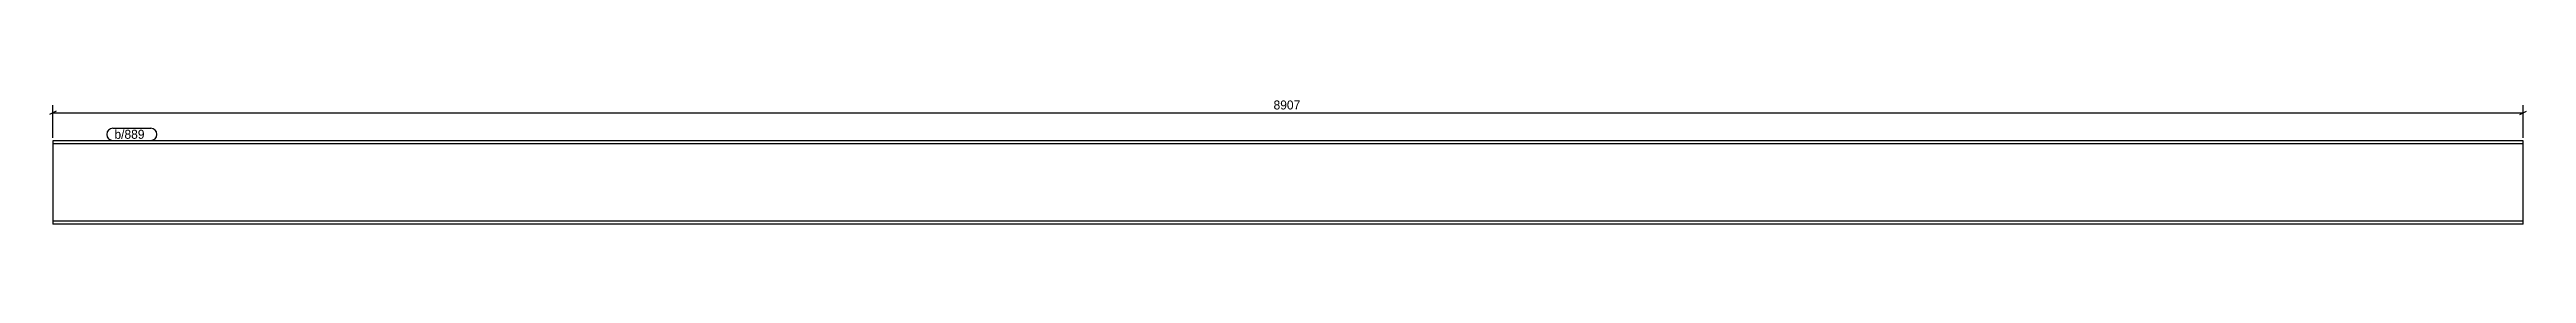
# Model space of a CAD drawing. Header units: millimetres. Extents: x 32 to 8963, y 32 to 483.
import ezdxf

# ---------------------------------------------------------------- set-up
doc = ezdxf.new("R2010")
doc.units = ezdxf.units.MM
doc.styles.add('Comic Sans MS', font='COMIC.TTF', dxfattribs={"height": 0.2})

msp = doc.modelspace()

# ---------------------------------------------------------------- linework, layer by layer
at = {"color": 8, "linetype": 'Continuous'}
for p, q in [((44, 342), (44, 460.4)), ((8950.8, 342), (8950.8, 460.4)), ((56, 438), (32, 426)), ((44, 432), (8950.8, 432)), ((8938.8, 426), (8962.8, 438))]:
    msp.add_line(p, q, dxfattribs=at)
at = {"color": 7, "linetype": 'Continuous'}
for p, q in [((8950.8, 332), (44, 332)), ((44, 332), (44, 32)), ((8950.8, 321.3), (44, 321.3)), ((8950.8, 32), (8950.8, 332)), ((8950.8, 42.7), (44, 42.7)), ((8950.8, 32), (44, 32))]:
    msp.add_line(p, q, dxfattribs=at)

# ---------------------------------------------------------------- next in the draw order: wipeouts: each hides what was drawn before it
at = {"color": 0}
for points in [[(4555.9, 438), (4555.9, 482.8), (4438.9, 482.8), (4438.9, 438)], [(391.4, 339), (391.4, 371), (266, 371), (266, 339)]]:
    msp.add_wipeout(points, dxfattribs=at)

# ---------------------------------------------------------------- next in the draw order: texts
at = {"color": 3, "style": 'Comic Sans MS'}
msp.add_text('8907', height=32.38, dxfattribs=at).set_placement((4445.3, 444.4))

# ---------------------------------------------------------------- next in the draw order: wipeouts: each hides what was drawn before it
at = {"color": 0}
msp.add_wipeout([(391.4, 339), (391.4, 371), (266, 371), (266, 339)], dxfattribs=at)

# ---------------------------------------------------------------- next in the draw order: linework, layer by layer
at = {"color": 7, "linetype": 'Continuous'}
for p, q in [((260, 377), (397.4, 377)), ((260, 333), (397.4, 333))]:
    msp.add_line(p, q, dxfattribs=at)
for centre, start, end in [((260, 355), 90, 270), ((397.4, 355), 270, 90)]:
    msp.add_arc(centre, 22, start, end, dxfattribs=at)

# ---------------------------------------------------------------- next in the draw order: texts
at = {"color": 3, "style": 'Comic Sans MS'}
msp.add_text('b/889', height=32.38, dxfattribs=at).set_placement((266, 339))

doc.saveas('drawing.dxf')
